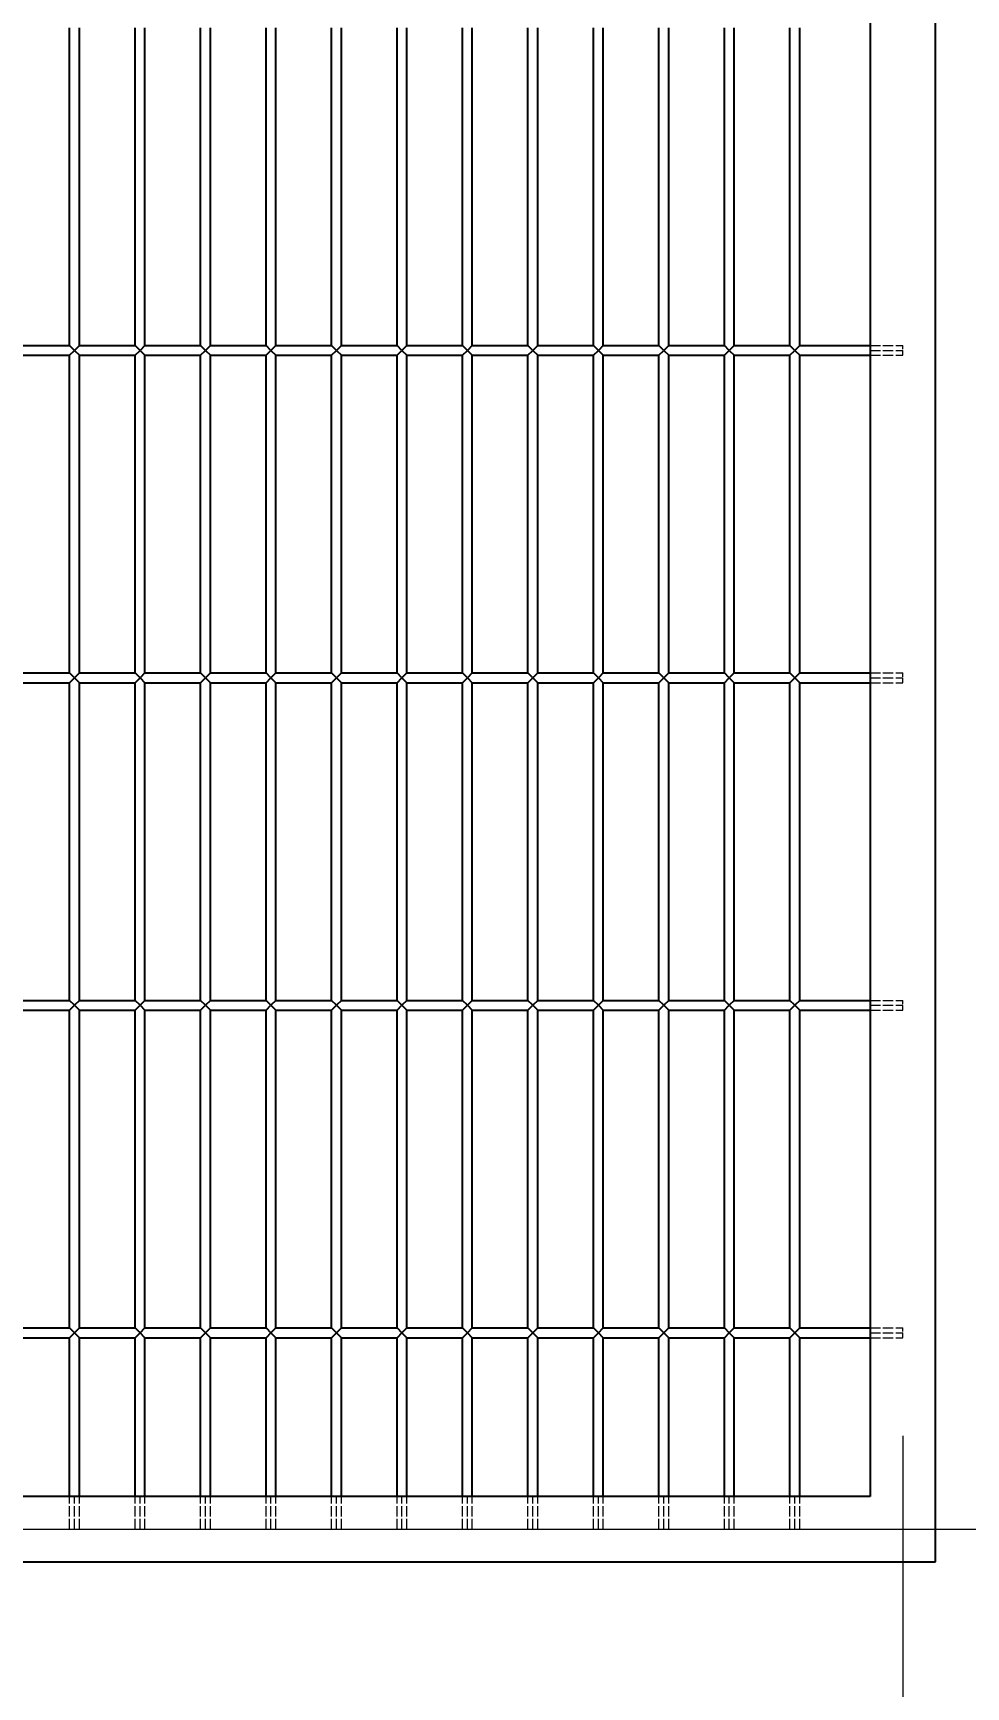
# Model space of a CAD drawing. Header units: millimetres. Extents: x 120 to 9117, y 110 to 4090.
# Drawn here: x 2670 to 2955, y 1959 to 2464 of the extents above; entities that cross this region are included whole.
import ezdxf

# ---------------------------------------------------------------- set-up
doc = ezdxf.new("R2010")
doc.units = ezdxf.units.MM
doc.header["$LTSCALE"] = 20
doc.linetypes.add('DASHED', pattern=[0.2067, 0.1654, -0.0413])
doc.layers.add('可见 (ISO)', color=7, linetype='Continuous', lineweight=25)
doc.layers.add('尺寸 (ISO)', color=7, linetype='Continuous', lineweight=18, true_color=0x008000)
doc.layers.add('隐藏 (ISO)', color=5, linetype='DASHED', lineweight=18, true_color=0x0000ff)
doc.styles.add('最新国标', font='simfang.ttf')
doc.dimstyles.new('默认 (GB)', dxfattribs={"dimscale": 20, "dimtxt": 2.8, "dimasz": 2.5, "dimexe": 2, "dimexo": 1.5, "dimgap": 0.5, "dimtad": 1, "dimtoh": 1, "dimdsep": 46, "dimtxsty": '最新国标', "dimcen": 0.09, "dimdle": 10, "dimclrd": 256, "dimclre": 256, "dimclrt": 256, "dimaunit": 1, "dimadec": 3, "dimazin": 2, "dimtfac": 0.535714, "dimtdec": 3, "dimtmove": 0, "dimatfit": 3, "dimfxl": 0, "dimtolj": 1, "dimlwd": -1, "dimlwe": -1, "dimarcsym": 0})

# ---------------------------------------------------------------- blocks, each defined once
blk = doc.blocks.new('*D9')
at = {"layer": 'Defpoints', "color": 0, "transparency": 16777216}
for p in [(2935.28, 2167.01), (2935.28, 2067.01), (3066.59, 2067.01)]:
    blk.add_point(p, dxfattribs=at)
at = {"layer": '尺寸 (ISO)', "color": 116, "true_color": 0x00803f, "transparency": 16777216}
for p, q in [((3066.59, 2217.01), (3066.59, 2462.31)), ((2965.28, 2167.01), (3106.59, 2167.01)), ((3066.59, 2067.01), (3066.59, 2167.01)), ((2965.28, 2067.01), (3106.59, 2067.01)), ((3066.59, 2017.01), (3066.59, 1967.01))]:
    blk.add_line(p, q, dxfattribs=at)
for points in [[(3058.26, 2217.01), (3074.93, 2217.01), (3066.59, 2167.01)], [(3058.26, 2017.01), (3074.93, 2017.01), (3066.59, 2067.01)]]:
    blk.add_solid(points, dxfattribs=at)
at = {"layer": '尺寸 (ISO)', "transparency": 16777216, "insert": (3028.27, 2397.59), "char_height": 56, "attachment_point": 5, "rotation": 90, "style": '最新国标'}
blk.add_mtext('\\A1;100', dxfattribs=at)
blk = doc.blocks.new('_DotSmall')
at = {"color": 0, "linetype": 'ByBlock', "const_width": 0.5}
blk.add_lwpolyline([(-0.0625, 0, 1), (0.0625, 0, 1)], format="xyb", close=True, dxfattribs=at)
blk = doc.blocks.new('*D17')
at = {"layer": 'Defpoints', "color": 0, "transparency": 16777216}
for p in [(2463.78, 2007.01), (3260.81, 2007.01), (2945.28, 1997.01)]:
    blk.add_point(p, dxfattribs=at)
at = {"layer": '尺寸 (ISO)', "color": 116, "true_color": 0x00803f, "transparency": 16777216}
for p, q in [((3260.81, 2007.01), (3260.81, 2107.01)), ((2493.78, 2007.01), (3300.81, 2007.01)), ((3260.81, 2007.01), (3260.81, 1997.01)), ((2975.28, 1997.01), (3300.81, 1997.01)), ((3260.81, 1947.01), (3260.81, 1808.53))]:
    blk.add_line(p, q, dxfattribs=at)
blk.add_solid([(3252.47, 1947.01), (3269.14, 1947.01), (3260.81, 1997.01)], dxfattribs=at)
at = {"layer": '尺寸 (ISO)', "color": 116, "true_color": 0x00803f, "transparency": 16777216, "xscale": 50, "yscale": 50, "zscale": 50, "rotation": 270}
blk.add_blockref('_DotSmall', (3260.81, 2007.01), dxfattribs=at)
at = {"layer": '尺寸 (ISO)', "transparency": 16777216, "insert": (3222.49, 1852.77), "char_height": 56, "attachment_point": 5, "rotation": 90, "style": '最新国标'}
blk.add_mtext('\\A1;10', dxfattribs=at)
blk = doc.blocks.new('*D19')
at = {"layer": 'Defpoints', "color": 0, "transparency": 16777216}
for p in [(2463.78, 3027.01), (3212.36, 3027.01), (2460.78, 2007.01)]:
    blk.add_point(p, dxfattribs=at)
at = {"layer": '尺寸 (ISO)', "color": 116, "true_color": 0x00803f, "transparency": 16777216}
for p, q in [((2493.78, 3027.01), (3252.36, 3027.01)), ((3212.36, 2007.01), (3212.36, 2977.01)), ((2490.78, 2007.01), (3252.36, 2007.01))]:
    blk.add_line(p, q, dxfattribs=at)
blk.add_solid([(3204.02, 2977.01), (3220.69, 2977.01), (3212.36, 3027.01)], dxfattribs=at)
at = {"layer": '尺寸 (ISO)', "color": 116, "true_color": 0x00803f, "transparency": 16777216, "xscale": 50, "yscale": 50, "zscale": 50, "rotation": 270}
blk.add_blockref('_DotSmall', (3212.36, 2007.01), dxfattribs=at)
at = {"layer": '尺寸 (ISO)', "transparency": 16777216, "insert": (3174.04, 2542.11), "char_height": 56, "attachment_point": 5, "rotation": 90, "style": '最新国标'}
blk.add_mtext('\\A1;1020', dxfattribs=at)
blk = doc.blocks.new('*D21')
at = {"layer": 'Defpoints', "color": 0, "transparency": 16777216}
for p in [(1905.28, 2065.51), (2935.28, 2065.51), (2935.28, 1688.28)]:
    blk.add_point(p, dxfattribs=at)
at = {"layer": '尺寸 (ISO)', "color": 116, "true_color": 0x00803f, "transparency": 16777216}
for p, q in [((1905.28, 2035.51), (1905.28, 1648.28)), ((2935.28, 2035.51), (2935.28, 1648.28)), ((1905.28, 1688.28), (2885.28, 1688.28))]:
    blk.add_line(p, q, dxfattribs=at)
blk.add_solid([(2885.28, 1696.61), (2885.28, 1679.94), (2935.28, 1688.28)], dxfattribs=at)
at = {"layer": '尺寸 (ISO)', "color": 116, "true_color": 0x00803f, "transparency": 16777216, "xscale": 50, "yscale": 50, "zscale": 50, "rotation": 180}
blk.add_blockref('_DotSmall', (1905.28, 1688.28), dxfattribs=at)
at = {"layer": '尺寸 (ISO)', "transparency": 16777216, "insert": (2395.28, 1726.6), "char_height": 56, "attachment_point": 5, "style": '最新国标'}
blk.add_mtext('\\A1;1030', dxfattribs=at)

msp = doc.modelspace()

# ---------------------------------------------------------------- linework, layer by layer
at = {"layer": '可见 (ISO)'}
for p, q in [((2945.28, 1997.011), (2945.28, 3037.011)), ((2925.28, 2507.011), (2925.28, 2017.011)), ((2680.78, 2368.511), (2680.78, 2465.511)), ((2683.78, 2368.511), (2683.78, 2465.511)), ((2700.78, 2368.511), (2700.78, 2465.511)), ((2703.78, 2368.511), (2703.78, 2465.511)), ((2720.78, 2368.511), (2720.78, 2465.511)), ((2723.78, 2368.511), (2723.78, 2465.511)), ((2740.78, 2368.511), (2740.78, 2465.511)), ((2743.78, 2368.511), (2743.78, 2465.511)), ((2760.78, 2368.511), (2760.78, 2465.511)), ((2763.78, 2368.511), (2763.78, 2465.511)), ((2780.78, 2368.511), (2780.78, 2465.511)), ((2783.78, 2368.511), (2783.78, 2465.511)), ((2800.78, 2368.511), (2800.78, 2465.511)), ((2803.78, 2368.511), (2803.78, 2465.511)), ((2820.78, 2368.511), (2820.78, 2465.511)), ((2823.78, 2368.511), (2823.78, 2465.511)), ((2840.78, 2368.511), (2840.78, 2465.511)), ((2843.78, 2368.511), (2843.78, 2465.511)), ((2860.78, 2368.511), (2860.78, 2465.511)), ((2863.78, 2368.511), (2863.78, 2465.511)), ((2880.78, 2368.511), (2880.78, 2465.511)), ((2883.78, 2368.511), (2883.78, 2465.511)), ((2900.78, 2368.511), (2900.78, 2465.511)), ((2903.78, 2368.511), (2903.78, 2465.511)), ((2663.78, 2368.511), (2680.78, 2368.511)), ((2663.78, 2365.511), (2680.78, 2365.511)), ((2682.28, 2367.011), (2680.78, 2368.511)), ((2680.78, 2365.511), (2682.28, 2367.011)), ((2680.78, 2268.511), (2680.78, 2365.511)), ((2683.78, 2368.511), (2682.28, 2367.011)), ((2682.28, 2367.011), (2683.78, 2365.511)), ((2683.78, 2368.511), (2700.78, 2368.511)), ((2683.78, 2365.511), (2700.78, 2365.511)), ((2683.78, 2268.511), (2683.78, 2365.511)), ((2702.28, 2367.011), (2700.78, 2368.511)), ((2700.78, 2365.511), (2702.28, 2367.011)), ((2700.78, 2268.511), (2700.78, 2365.511)), ((2703.78, 2368.511), (2702.28, 2367.011)), ((2702.28, 2367.011), (2703.78, 2365.511)), ((2703.78, 2368.511), (2720.78, 2368.511)), ((2703.78, 2365.511), (2720.78, 2365.511)), ((2703.78, 2268.511), (2703.78, 2365.511)), ((2722.28, 2367.011), (2720.78, 2368.511)), ((2720.78, 2365.511), (2722.28, 2367.011)), ((2720.78, 2268.511), (2720.78, 2365.511)), ((2723.78, 2368.511), (2722.28, 2367.011)), ((2722.28, 2367.011), (2723.78, 2365.511)), ((2723.78, 2368.511), (2740.78, 2368.511)), ((2723.78, 2365.511), (2740.78, 2365.511)), ((2723.78, 2268.511), (2723.78, 2365.511)), ((2742.28, 2367.011), (2740.78, 2368.511)), ((2740.78, 2365.511), (2742.28, 2367.011)), ((2740.78, 2268.511), (2740.78, 2365.511)), ((2743.78, 2368.511), (2742.28, 2367.011)), ((2742.28, 2367.011), (2743.78, 2365.511)), ((2743.78, 2368.511), (2760.78, 2368.511)), ((2743.78, 2365.511), (2760.78, 2365.511)), ((2743.78, 2268.511), (2743.78, 2365.511)), ((2762.28, 2367.011), (2760.78, 2368.511)), ((2760.78, 2365.511), (2762.28, 2367.011)), ((2760.78, 2268.511), (2760.78, 2365.511)), ((2763.78, 2368.511), (2762.28, 2367.011)), ((2762.28, 2367.011), (2763.78, 2365.511)), ((2763.78, 2368.511), (2780.78, 2368.511)), ((2763.78, 2365.511), (2780.78, 2365.511)), ((2763.78, 2268.511), (2763.78, 2365.511)), ((2782.28, 2367.011), (2780.78, 2368.511)), ((2780.78, 2365.511), (2782.28, 2367.011)), ((2780.78, 2268.511), (2780.78, 2365.511)), ((2783.78, 2368.511), (2782.28, 2367.011)), ((2782.28, 2367.011), (2783.78, 2365.511)), ((2783.78, 2368.511), (2800.78, 2368.511)), ((2783.78, 2365.511), (2800.78, 2365.511)), ((2783.78, 2268.511), (2783.78, 2365.511)), ((2802.28, 2367.011), (2800.78, 2368.511)), ((2800.78, 2365.511), (2802.28, 2367.011)), ((2800.78, 2268.511), (2800.78, 2365.511)), ((2803.78, 2368.511), (2802.28, 2367.011)), ((2802.28, 2367.011), (2803.78, 2365.511)), ((2803.78, 2368.511), (2820.78, 2368.511)), ((2803.78, 2365.511), (2820.78, 2365.511)), ((2803.78, 2268.511), (2803.78, 2365.511)), ((2822.28, 2367.011), (2820.78, 2368.511)), ((2820.78, 2365.511), (2822.28, 2367.011)), ((2820.78, 2268.511), (2820.78, 2365.511)), ((2823.78, 2368.511), (2822.28, 2367.011)), ((2822.28, 2367.011), (2823.78, 2365.511)), ((2823.78, 2368.511), (2840.78, 2368.511)), ((2823.78, 2365.511), (2840.78, 2365.511)), ((2823.78, 2268.511), (2823.78, 2365.511)), ((2842.28, 2367.011), (2840.78, 2368.511)), ((2840.78, 2365.511), (2842.28, 2367.011)), ((2840.78, 2268.511), (2840.78, 2365.511)), ((2843.78, 2368.511), (2842.28, 2367.011)), ((2842.28, 2367.011), (2843.78, 2365.511)), ((2843.78, 2368.511), (2860.78, 2368.511)), ((2843.78, 2365.511), (2860.78, 2365.511)), ((2843.78, 2268.511), (2843.78, 2365.511)), ((2862.28, 2367.011), (2860.78, 2368.511)), ((2860.78, 2365.511), (2862.28, 2367.011)), ((2860.78, 2268.511), (2860.78, 2365.511)), ((2863.78, 2368.511), (2862.28, 2367.011)), ((2862.28, 2367.011), (2863.78, 2365.511)), ((2863.78, 2368.511), (2880.78, 2368.511)), ((2863.78, 2365.511), (2880.78, 2365.511)), ((2863.78, 2268.511), (2863.78, 2365.511)), ((2882.28, 2367.011), (2880.78, 2368.511)), ((2880.78, 2365.511), (2882.28, 2367.011)), ((2880.78, 2268.511), (2880.78, 2365.511)), ((2883.78, 2368.511), (2882.28, 2367.011)), ((2882.28, 2367.011), (2883.78, 2365.511)), ((2883.78, 2368.511), (2900.78, 2368.511)), ((2883.78, 2365.511), (2900.78, 2365.511)), ((2883.78, 2268.511), (2883.78, 2365.511)), ((2902.28, 2367.011), (2900.78, 2368.511)), ((2900.78, 2365.511), (2902.28, 2367.011)), ((2900.78, 2268.511), (2900.78, 2365.511)), ((2903.78, 2368.511), (2902.28, 2367.011)), ((2902.28, 2367.011), (2903.78, 2365.511)), ((2903.78, 2368.511), (2925.28, 2368.511)), ((2903.78, 2365.511), (2925.28, 2365.511)), ((2903.78, 2268.511), (2903.78, 2365.511)), ((2663.78, 2268.511), (2680.78, 2268.511)), ((2682.28, 2267.011), (2680.78, 2268.511)), ((2683.78, 2268.511), (2682.28, 2267.011)), ((2683.78, 2268.511), (2700.78, 2268.511)), ((2702.28, 2267.011), (2700.78, 2268.511)), ((2703.78, 2268.511), (2702.28, 2267.011)), ((2703.78, 2268.511), (2720.78, 2268.511)), ((2722.28, 2267.011), (2720.78, 2268.511)), ((2723.78, 2268.511), (2722.28, 2267.011)), ((2723.78, 2268.511), (2740.78, 2268.511)), ((2742.28, 2267.011), (2740.78, 2268.511)), ((2743.78, 2268.511), (2742.28, 2267.011)), ((2743.78, 2268.511), (2760.78, 2268.511)), ((2762.28, 2267.011), (2760.78, 2268.511)), ((2763.78, 2268.511), (2762.28, 2267.011)), ((2763.78, 2268.511), (2780.78, 2268.511)), ((2782.28, 2267.011), (2780.78, 2268.511)), ((2783.78, 2268.511), (2782.28, 2267.011)), ((2783.78, 2268.511), (2800.78, 2268.511)), ((2802.28, 2267.011), (2800.78, 2268.511)), ((2803.78, 2268.511), (2802.28, 2267.011)), ((2803.78, 2268.511), (2820.78, 2268.511)), ((2822.28, 2267.011), (2820.78, 2268.511)), ((2823.78, 2268.511), (2822.28, 2267.011)), ((2823.78, 2268.511), (2840.78, 2268.511)), ((2842.28, 2267.011), (2840.78, 2268.511)), ((2843.78, 2268.511), (2842.28, 2267.011)), ((2843.78, 2268.511), (2860.78, 2268.511)), ((2862.28, 2267.011), (2860.78, 2268.511)), ((2863.78, 2268.511), (2862.28, 2267.011)), ((2863.78, 2268.511), (2880.78, 2268.511)), ((2882.28, 2267.011), (2880.78, 2268.511)), ((2883.78, 2268.511), (2882.28, 2267.011)), ((2883.78, 2268.511), (2900.78, 2268.511)), ((2902.28, 2267.011), (2900.78, 2268.511)), ((2903.78, 2268.511), (2902.28, 2267.011)), ((2903.78, 2268.511), (2925.28, 2268.511)), ((2663.78, 2265.511), (2680.78, 2265.511)), ((2680.78, 2265.511), (2682.28, 2267.011)), ((2680.78, 2168.511), (2680.78, 2265.511)), ((2682.28, 2267.011), (2683.78, 2265.511)), ((2683.78, 2265.511), (2700.78, 2265.511)), ((2683.78, 2168.511), (2683.78, 2265.511)), ((2700.78, 2265.511), (2702.28, 2267.011)), ((2700.78, 2168.511), (2700.78, 2265.511)), ((2702.28, 2267.011), (2703.78, 2265.511)), ((2703.78, 2265.511), (2720.78, 2265.511)), ((2703.78, 2168.511), (2703.78, 2265.511)), ((2720.78, 2265.511), (2722.28, 2267.011)), ((2720.78, 2168.511), (2720.78, 2265.511)), ((2722.28, 2267.011), (2723.78, 2265.511)), ((2723.78, 2265.511), (2740.78, 2265.511)), ((2723.78, 2168.511), (2723.78, 2265.511)), ((2740.78, 2265.511), (2742.28, 2267.011)), ((2740.78, 2168.511), (2740.78, 2265.511)), ((2742.28, 2267.011), (2743.78, 2265.511)), ((2743.78, 2265.511), (2760.78, 2265.511)), ((2743.78, 2168.511), (2743.78, 2265.511)), ((2760.78, 2265.511), (2762.28, 2267.011)), ((2760.78, 2168.511), (2760.78, 2265.511)), ((2762.28, 2267.011), (2763.78, 2265.511)), ((2763.78, 2265.511), (2780.78, 2265.511)), ((2763.78, 2168.511), (2763.78, 2265.511)), ((2780.78, 2265.511), (2782.28, 2267.011)), ((2780.78, 2168.511), (2780.78, 2265.511)), ((2782.28, 2267.011), (2783.78, 2265.511)), ((2783.78, 2265.511), (2800.78, 2265.511)), ((2783.78, 2168.511), (2783.78, 2265.511)), ((2800.78, 2265.511), (2802.28, 2267.011)), ((2800.78, 2168.511), (2800.78, 2265.511)), ((2802.28, 2267.011), (2803.78, 2265.511)), ((2803.78, 2265.511), (2820.78, 2265.511)), ((2803.78, 2168.511), (2803.78, 2265.511)), ((2820.78, 2265.511), (2822.28, 2267.011)), ((2820.78, 2168.511), (2820.78, 2265.511)), ((2822.28, 2267.011), (2823.78, 2265.511)), ((2823.78, 2265.511), (2840.78, 2265.511)), ((2823.78, 2168.511), (2823.78, 2265.511)), ((2840.78, 2265.511), (2842.28, 2267.011)), ((2840.78, 2168.511), (2840.78, 2265.511)), ((2842.28, 2267.011), (2843.78, 2265.511)), ((2843.78, 2265.511), (2860.78, 2265.511)), ((2843.78, 2168.511), (2843.78, 2265.511)), ((2860.78, 2265.511), (2862.28, 2267.011)), ((2860.78, 2168.511), (2860.78, 2265.511)), ((2862.28, 2267.011), (2863.78, 2265.511)), ((2863.78, 2265.511), (2880.78, 2265.511)), ((2863.78, 2168.511), (2863.78, 2265.511)), ((2880.78, 2265.511), (2882.28, 2267.011)), ((2880.78, 2168.511), (2880.78, 2265.511)), ((2882.28, 2267.011), (2883.78, 2265.511)), ((2883.78, 2265.511), (2900.78, 2265.511)), ((2883.78, 2168.511), (2883.78, 2265.511)), ((2900.78, 2265.511), (2902.28, 2267.011)), ((2900.78, 2168.511), (2900.78, 2265.511)), ((2902.28, 2267.011), (2903.78, 2265.511)), ((2903.78, 2265.511), (2925.28, 2265.511)), ((2903.78, 2168.511), (2903.78, 2265.511)), ((2663.78, 2168.511), (2680.78, 2168.511)), ((2682.28, 2167.011), (2680.78, 2168.511)), ((2680.78, 2165.511), (2682.28, 2167.011)), ((2683.78, 2168.511), (2682.28, 2167.011)), ((2682.28, 2167.011), (2683.78, 2165.511)), ((2683.78, 2168.511), (2700.78, 2168.511)), ((2702.28, 2167.011), (2700.78, 2168.511)), ((2700.78, 2165.511), (2702.28, 2167.011)), ((2703.78, 2168.511), (2702.28, 2167.011)), ((2702.28, 2167.011), (2703.78, 2165.511)), ((2703.78, 2168.511), (2720.78, 2168.511)), ((2722.28, 2167.011), (2720.78, 2168.511)), ((2720.78, 2165.511), (2722.28, 2167.011)), ((2723.78, 2168.511), (2722.28, 2167.011)), ((2722.28, 2167.011), (2723.78, 2165.511)), ((2723.78, 2168.511), (2740.78, 2168.511)), ((2742.28, 2167.011), (2740.78, 2168.511)), ((2740.78, 2165.511), (2742.28, 2167.011)), ((2743.78, 2168.511), (2742.28, 2167.011)), ((2742.28, 2167.011), (2743.78, 2165.511)), ((2743.78, 2168.511), (2760.78, 2168.511)), ((2762.28, 2167.011), (2760.78, 2168.511)), ((2760.78, 2165.511), (2762.28, 2167.011)), ((2763.78, 2168.511), (2762.28, 2167.011)), ((2762.28, 2167.011), (2763.78, 2165.511)), ((2763.78, 2168.511), (2780.78, 2168.511)), ((2782.28, 2167.011), (2780.78, 2168.511)), ((2780.78, 2165.511), (2782.28, 2167.011)), ((2783.78, 2168.511), (2782.28, 2167.011)), ((2782.28, 2167.011), (2783.78, 2165.511)), ((2783.78, 2168.511), (2800.78, 2168.511)), ((2802.28, 2167.011), (2800.78, 2168.511)), ((2800.78, 2165.511), (2802.28, 2167.011)), ((2803.78, 2168.511), (2802.28, 2167.011)), ((2802.28, 2167.011), (2803.78, 2165.511)), ((2803.78, 2168.511), (2820.78, 2168.511)), ((2822.28, 2167.011), (2820.78, 2168.511)), ((2820.78, 2165.511), (2822.28, 2167.011)), ((2823.78, 2168.511), (2822.28, 2167.011)), ((2822.28, 2167.011), (2823.78, 2165.511)), ((2823.78, 2168.511), (2840.78, 2168.511)), ((2842.28, 2167.011), (2840.78, 2168.511)), ((2840.78, 2165.511), (2842.28, 2167.011)), ((2843.78, 2168.511), (2842.28, 2167.011)), ((2842.28, 2167.011), (2843.78, 2165.511)), ((2843.78, 2168.511), (2860.78, 2168.511)), ((2862.28, 2167.011), (2860.78, 2168.511)), ((2860.78, 2165.511), (2862.28, 2167.011)), ((2863.78, 2168.511), (2862.28, 2167.011)), ((2862.28, 2167.011), (2863.78, 2165.511)), ((2863.78, 2168.511), (2880.78, 2168.511)), ((2882.28, 2167.011), (2880.78, 2168.511)), ((2880.78, 2165.511), (2882.28, 2167.011)), ((2883.78, 2168.511), (2882.28, 2167.011)), ((2882.28, 2167.011), (2883.78, 2165.511)), ((2883.78, 2168.511), (2900.78, 2168.511)), ((2902.28, 2167.011), (2900.78, 2168.511)), ((2900.78, 2165.511), (2902.28, 2167.011)), ((2903.78, 2168.511), (2902.28, 2167.011)), ((2902.28, 2167.011), (2903.78, 2165.511)), ((2903.78, 2168.511), (2925.28, 2168.511)), ((2663.78, 2165.511), (2680.78, 2165.511)), ((2680.78, 2068.511), (2680.78, 2165.511)), ((2683.78, 2165.511), (2700.78, 2165.511)), ((2683.78, 2068.511), (2683.78, 2165.511)), ((2700.78, 2068.511), (2700.78, 2165.511)), ((2703.78, 2165.511), (2720.78, 2165.511)), ((2703.78, 2068.511), (2703.78, 2165.511)), ((2720.78, 2068.511), (2720.78, 2165.511)), ((2723.78, 2165.511), (2740.78, 2165.511)), ((2723.78, 2068.511), (2723.78, 2165.511)), ((2740.78, 2068.511), (2740.78, 2165.511)), ((2743.78, 2165.511), (2760.78, 2165.511)), ((2743.78, 2068.511), (2743.78, 2165.511)), ((2760.78, 2068.511), (2760.78, 2165.511)), ((2763.78, 2165.511), (2780.78, 2165.511)), ((2763.78, 2068.511), (2763.78, 2165.511)), ((2780.78, 2068.511), (2780.78, 2165.511)), ((2783.78, 2165.511), (2800.78, 2165.511)), ((2783.78, 2068.511), (2783.78, 2165.511)), ((2800.78, 2068.511), (2800.78, 2165.511)), ((2803.78, 2165.511), (2820.78, 2165.511)), ((2803.78, 2068.511), (2803.78, 2165.511)), ((2820.78, 2068.511), (2820.78, 2165.511)), ((2823.78, 2165.511), (2840.78, 2165.511)), ((2823.78, 2068.511), (2823.78, 2165.511)), ((2840.78, 2068.511), (2840.78, 2165.511)), ((2843.78, 2165.511), (2860.78, 2165.511)), ((2843.78, 2068.511), (2843.78, 2165.511)), ((2860.78, 2068.511), (2860.78, 2165.511)), ((2863.78, 2165.511), (2880.78, 2165.511)), ((2863.78, 2068.511), (2863.78, 2165.511)), ((2880.78, 2068.511), (2880.78, 2165.511)), ((2883.78, 2165.511), (2900.78, 2165.511)), ((2883.78, 2068.511), (2883.78, 2165.511)), ((2900.78, 2068.511), (2900.78, 2165.511)), ((2903.78, 2165.511), (2925.28, 2165.511)), ((2903.78, 2068.511), (2903.78, 2165.511)), ((2663.78, 2068.511), (2680.78, 2068.511)), ((2680.78, 2068.511), (2682.28, 2067.011)), ((2682.28, 2067.011), (2680.78, 2065.511)), ((2682.28, 2067.011), (2683.78, 2068.511)), ((2683.78, 2065.511), (2682.28, 2067.011)), ((2683.78, 2068.511), (2700.78, 2068.511)), ((2700.78, 2068.511), (2702.28, 2067.011)), ((2702.28, 2067.011), (2700.78, 2065.511)), ((2702.28, 2067.011), (2703.78, 2068.511)), ((2703.78, 2065.511), (2702.28, 2067.011)), ((2703.78, 2068.511), (2720.78, 2068.511)), ((2720.78, 2068.511), (2722.28, 2067.011)), ((2722.28, 2067.011), (2720.78, 2065.511)), ((2722.28, 2067.011), (2723.78, 2068.511)), ((2723.78, 2065.511), (2722.28, 2067.011)), ((2723.78, 2068.511), (2740.78, 2068.511)), ((2740.78, 2068.511), (2742.28, 2067.011)), ((2742.28, 2067.011), (2740.78, 2065.511)), ((2742.28, 2067.011), (2743.78, 2068.511)), ((2743.78, 2065.511), (2742.28, 2067.011)), ((2743.78, 2068.511), (2760.78, 2068.511)), ((2760.78, 2068.511), (2762.28, 2067.011)), ((2762.28, 2067.011), (2760.78, 2065.511)), ((2762.28, 2067.011), (2763.78, 2068.511)), ((2763.78, 2065.511), (2762.28, 2067.011)), ((2763.78, 2068.511), (2780.78, 2068.511)), ((2780.78, 2068.511), (2782.28, 2067.011)), ((2782.28, 2067.011), (2780.78, 2065.511)), ((2782.28, 2067.011), (2783.78, 2068.511)), ((2783.78, 2065.511), (2782.28, 2067.011)), ((2783.78, 2068.511), (2800.78, 2068.511)), ((2800.78, 2068.511), (2802.28, 2067.011)), ((2802.28, 2067.011), (2800.78, 2065.511)), ((2802.28, 2067.011), (2803.78, 2068.511)), ((2803.78, 2065.511), (2802.28, 2067.011)), ((2803.78, 2068.511), (2820.78, 2068.511)), ((2820.78, 2068.511), (2822.28, 2067.011)), ((2822.28, 2067.011), (2820.78, 2065.511)), ((2822.28, 2067.011), (2823.78, 2068.511)), ((2823.78, 2065.511), (2822.28, 2067.011)), ((2823.78, 2068.511), (2840.78, 2068.511)), ((2840.78, 2068.511), (2842.28, 2067.011)), ((2842.28, 2067.011), (2840.78, 2065.511)), ((2842.28, 2067.011), (2843.78, 2068.511)), ((2843.78, 2065.511), (2842.28, 2067.011)), ((2843.78, 2068.511), (2860.78, 2068.511)), ((2860.78, 2068.511), (2862.28, 2067.011)), ((2862.28, 2067.011), (2860.78, 2065.511)), ((2862.28, 2067.011), (2863.78, 2068.511)), ((2863.78, 2065.511), (2862.28, 2067.011)), ((2863.78, 2068.511), (2880.78, 2068.511)), ((2880.78, 2068.511), (2882.28, 2067.011)), ((2882.28, 2067.011), (2880.78, 2065.511)), ((2882.28, 2067.011), (2883.78, 2068.511)), ((2883.78, 2065.511), (2882.28, 2067.011)), ((2883.78, 2068.511), (2900.78, 2068.511)), ((2900.78, 2068.511), (2902.28, 2067.011)), ((2902.28, 2067.011), (2900.78, 2065.511)), ((2902.28, 2067.011), (2903.78, 2068.511)), ((2903.78, 2065.511), (2902.28, 2067.011)), ((2903.78, 2068.511), (2925.28, 2068.511)), ((2663.78, 2065.511), (2680.78, 2065.511)), ((2680.78, 2017.011), (2680.78, 2065.511)), ((2683.78, 2017.011), (2683.78, 2065.511)), ((2683.78, 2065.511), (2700.78, 2065.511)), ((2700.78, 2017.011), (2700.78, 2065.511)), ((2703.78, 2017.011), (2703.78, 2065.511)), ((2703.78, 2065.511), (2720.78, 2065.511)), ((2720.78, 2017.011), (2720.78, 2065.511)), ((2723.78, 2017.011), (2723.78, 2065.511)), ((2723.78, 2065.511), (2740.78, 2065.511)), ((2740.78, 2017.011), (2740.78, 2065.511)), ((2743.78, 2017.011), (2743.78, 2065.511)), ((2743.78, 2065.511), (2760.78, 2065.511)), ((2760.78, 2017.011), (2760.78, 2065.511)), ((2763.78, 2017.011), (2763.78, 2065.511)), ((2763.78, 2065.511), (2780.78, 2065.511)), ((2780.78, 2017.011), (2780.78, 2065.511)), ((2783.78, 2017.011), (2783.78, 2065.511)), ((2783.78, 2065.511), (2800.78, 2065.511)), ((2800.78, 2017.011), (2800.78, 2065.511)), ((2803.78, 2017.011), (2803.78, 2065.511)), ((2803.78, 2065.511), (2820.78, 2065.511)), ((2820.78, 2017.011), (2820.78, 2065.511)), ((2823.78, 2017.011), (2823.78, 2065.511)), ((2823.78, 2065.511), (2840.78, 2065.511)), ((2840.78, 2017.011), (2840.78, 2065.511)), ((2843.78, 2017.011), (2843.78, 2065.511)), ((2843.78, 2065.511), (2860.78, 2065.511)), ((2860.78, 2017.011), (2860.78, 2065.511)), ((2863.78, 2017.011), (2863.78, 2065.511)), ((2863.78, 2065.511), (2880.78, 2065.511)), ((2880.78, 2017.011), (2880.78, 2065.511)), ((2883.78, 2017.011), (2883.78, 2065.511)), ((2883.78, 2065.511), (2900.78, 2065.511)), ((2900.78, 2017.011), (2900.78, 2065.511)), ((2903.78, 2017.011), (2903.78, 2065.511)), ((2903.78, 2065.511), (2925.28, 2065.511)), ((2925.28, 2017.011), (1915.28, 2017.011)), ((1895.28, 1997.011), (2945.28, 1997.011))]:
    msp.add_line(p, q, dxfattribs=at)
at = {"layer": '隐藏 (ISO)', "ltscale": 0.952248}
for p, q in [((2925.28, 2368.511), (2935.28, 2368.511)), ((2925.28, 2367.011), (2935.28, 2367.011)), ((2925.28, 2365.511), (2935.28, 2365.511)), ((2925.28, 2268.511), (2935.28, 2268.511)), ((2925.28, 2267.011), (2935.28, 2267.011)), ((2925.28, 2265.511), (2935.28, 2265.511)), ((2925.28, 2168.511), (2935.28, 2168.511)), ((2925.28, 2167.011), (2935.28, 2167.011)), ((2925.28, 2165.511), (2935.28, 2165.511)), ((2925.28, 2068.511), (2935.28, 2068.511)), ((2925.28, 2067.011), (2935.28, 2067.011)), ((2925.28, 2065.511), (2935.28, 2065.511)), ((2680.78, 2007.011), (2680.78, 2017.011)), ((2682.28, 2007.011), (2682.28, 2017.011)), ((2683.78, 2007.011), (2683.78, 2017.011)), ((2700.78, 2007.011), (2700.78, 2017.011)), ((2702.28, 2007.011), (2702.28, 2017.011)), ((2703.78, 2007.011), (2703.78, 2017.011)), ((2720.78, 2007.011), (2720.78, 2017.011)), ((2722.28, 2007.011), (2722.28, 2017.011)), ((2723.78, 2007.011), (2723.78, 2017.011)), ((2740.78, 2007.011), (2740.78, 2017.011)), ((2742.28, 2007.011), (2742.28, 2017.011)), ((2743.78, 2007.011), (2743.78, 2017.011)), ((2760.78, 2007.011), (2760.78, 2017.011)), ((2762.28, 2007.011), (2762.28, 2017.011)), ((2763.78, 2007.011), (2763.78, 2017.011)), ((2780.78, 2007.011), (2780.78, 2017.011)), ((2782.28, 2007.011), (2782.28, 2017.011)), ((2783.78, 2007.011), (2783.78, 2017.011)), ((2800.78, 2007.011), (2800.78, 2017.011)), ((2802.28, 2007.011), (2802.28, 2017.011)), ((2803.78, 2007.011), (2803.78, 2017.011)), ((2820.78, 2007.011), (2820.78, 2017.011)), ((2822.28, 2007.011), (2822.28, 2017.011)), ((2823.78, 2007.011), (2823.78, 2017.011)), ((2840.78, 2007.011), (2840.78, 2017.011)), ((2842.28, 2007.011), (2842.28, 2017.011)), ((2843.78, 2007.011), (2843.78, 2017.011)), ((2860.78, 2007.011), (2860.78, 2017.011)), ((2862.28, 2007.011), (2862.28, 2017.011)), ((2863.78, 2007.011), (2863.78, 2017.011)), ((2880.78, 2007.011), (2880.78, 2017.011)), ((2882.28, 2007.011), (2882.28, 2017.011)), ((2883.78, 2007.011), (2883.78, 2017.011)), ((2900.78, 2007.011), (2900.78, 2017.011)), ((2902.28, 2007.011), (2902.28, 2017.011)), ((2903.78, 2007.011), (2903.78, 2017.011))]:
    msp.add_line(p, q, dxfattribs=at)
at = {"layer": '隐藏 (ISO)', "ltscale": 0.448684}
for p, q in [((2935.28, 2365.511), (2935.28, 2368.511)), ((2935.28, 2265.511), (2935.28, 2268.511)), ((2935.28, 2165.511), (2935.28, 2168.511)), ((2935.28, 2065.511), (2935.28, 2068.511)), ((2680.78, 2007.011), (2683.78, 2007.011)), ((2700.78, 2007.011), (2703.78, 2007.011)), ((2720.78, 2007.011), (2723.78, 2007.011)), ((2740.78, 2007.011), (2743.78, 2007.011)), ((2760.78, 2007.011), (2763.78, 2007.011)), ((2780.78, 2007.011), (2783.78, 2007.011)), ((2800.78, 2007.011), (2803.78, 2007.011)), ((2820.78, 2007.011), (2823.78, 2007.011)), ((2840.78, 2007.011), (2843.78, 2007.011)), ((2860.78, 2007.011), (2863.78, 2007.011)), ((2880.78, 2007.011), (2883.78, 2007.011)), ((2900.78, 2007.011), (2903.78, 2007.011))]:
    msp.add_line(p, q, dxfattribs=at)

# ---------------------------------------------------------------- dimensions: what is measured, and where the dimension line sits
at = {"layer": '尺寸 (ISO)', "color": 116, "true_color": 0x00803f}
for base, p1, p2, angle, override, picture, middle in [((3212.355, 3027.011), (2460.78, 2007.011), (2463.78, 3027.011), 90, {"dimgap": 0.5, "dimtoh": 0, "dimdec": 2, "dimblk1": 'DotSmall', "dimsah": 1, "dimdle": 0, "dimtol": 0, "dimlim": 0, "dimtp": 0, "dimtm": 0, "dimtdec": 3, "dimtofl": 0, "dimatfit": 1}, '*D19', (3212.355, 2542.113)), ((3066.594, 2067.011), (2935.28, 2167.011), (2935.28, 2067.011), 270, {"dimgap": 0.5, "dimtoh": 0, "dimdec": 2, "dimtol": 0, "dimlim": 0, "dimtp": 0, "dimtm": 0, "dimtdec": 3, "dimtofl": 1, "dimatfit": 1}, '*D9', (3066.594, 2397.594)), ((3260.805, 2007.011), (2945.28, 1997.011), (2463.78, 2007.011), 90, {"dimgap": 0.5, "dimtoh": 0, "dimdec": 2, "dimblk2": 'DotSmall', "dimsah": 1, "dimdle": 0, "dimtol": 0, "dimlim": 0, "dimtp": 0, "dimtm": 0, "dimtdec": 3, "dimtofl": 1, "dimatfit": 1}, '*D17', (3260.805, 1852.771)), ((2935.28, 1688.278), (1905.28, 2065.511), (2935.28, 2065.511), 180, {"dimgap": 0.5, "dimtoh": 0, "dimdec": 2, "dimblk1": 'DotSmall', "dimsah": 1, "dimdle": 0, "dimtol": 0, "dimlim": 0, "dimtp": 0, "dimtm": 0, "dimtdec": 3, "dimtofl": 0, "dimatfit": 1}, '*D21', (2395.28, 1688.278))]:
    dim = msp.add_linear_dim(base=base, p1=p1, p2=p2, angle=angle, dimstyle='默认 (GB)', override=override, dxfattribs=at)
    dim.commit()
    dim.dimension.update_dxf_attribs({"geometry": picture, "text_midpoint": middle, "dimtype": 160})

doc.saveas('drawing.dxf')
